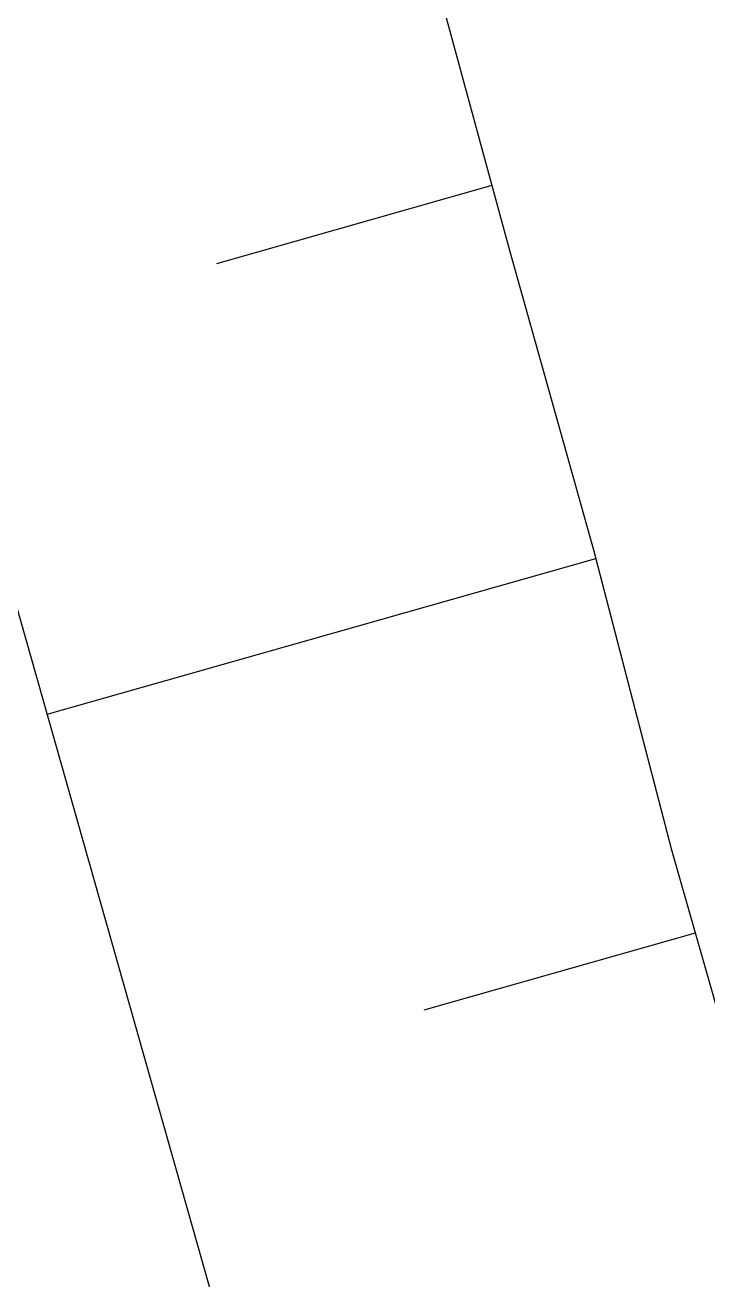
# Model space of a CAD drawing. Header units: metres. Extents: x 292889 to 323604, y 7400965 to 7462856.
# Drawn here: x 298687.16 to 298691.57, y 7450944.74 to 7450952.84 of the extents above; entities that cross this region are included whole.
import ezdxf

# ---------------------------------------------------------------- set-up
doc = ezdxf.new("R2010")
doc.units = ezdxf.units.M
doc.header["$LTSCALE"] = 10
for name, color, linetype in [('_LIMITE CONCESS', 30, 'CONC_LINE'), ('ACAD-Trecho Total_TIC_TALUDES E MUROS$0$F-HZ-PIANO-CORTE', 10, 'Continuous'), ('ACAD-Trecho Total_TIC_TALUDES E MUROS$0$F-HZ-TALUDE', 2, 'Continuous')]:
    doc.layers.add(name, color=color, linetype=linetype)
doc.styles.get("Standard").update_dxf_attribs({"font": 'simplex.shx'})
doc.linetypes.add('CONC_LINE', pattern='A,3.5,-0.25,["CONC",Standard,S=0.175,R=0,X=-0.05,Y=-0.1],-0.75', length=4.5)

# ---------------------------------------------------------------- blocks, each defined once
blk = doc.blocks.new('ACAD-Trecho Total_TIC_TALUDES E MUROS')
at = {"layer": 'ACAD-Trecho Total_TIC_TALUDES E MUROS$0$F-HZ-PIANO-CORTE'}
for p, q in [((298688.3982, 7450951.3047), (298690.176, 7450951.8093)), ((298687.3032, 7450948.3951), (298690.8463, 7450949.4009)), ((298689.7372, 7450946.4878), (298691.4887, 7450946.985))]:
    blk.add_line(p, q, dxfattribs=at)
at = {"layer": 'ACAD-Trecho Total_TIC_TALUDES E MUROS$0$F-HZ-TALUDE', "linetype": 'Continuous', "lineweight": -3, "flags": 128}
for points in [[(298864.2443, 7450325.078), (298680.7339, 7450971.5369), (298678.5478, 7450979.2379)], [(298694.8145, 7450933.9527), (298694.3268, 7450935.8933), (298693.6325, 7450937.7752), (298693.291, 7450939.7572), (298692.866, 7450941.7156), (298692.3677, 7450943.6532), (298691.8862, 7450945.5955), (298691.3361, 7450947.5184), (298690.8323, 7450949.4544), (298690.2929, 7450951.3803), (298689.767, 7450953.31), (298689.2529, 7450955.2431), (298688.7101, 7450957.1681), (298688.1657, 7450959.0925), (298687.6846, 7450961.035), (298687.0882, 7450962.9447), (298686.6294, 7450964.8935), (298686.0397, 7450966.8051), (298685.4728, 7450968.7232), (298684.9683, 7450970.6594), (298684.4092, 7450972.5805)]]:
    blk.add_lwpolyline(points, dxfattribs=at)

msp = doc.modelspace()

# ---------------------------------------------------------------- block references
at = {"layer": '_LIMITE CONCESS'}
msp.add_blockref('ACAD-Trecho Total_TIC_TALUDES E MUROS', (0, 0), dxfattribs=at)

doc.saveas('drawing.dxf')
